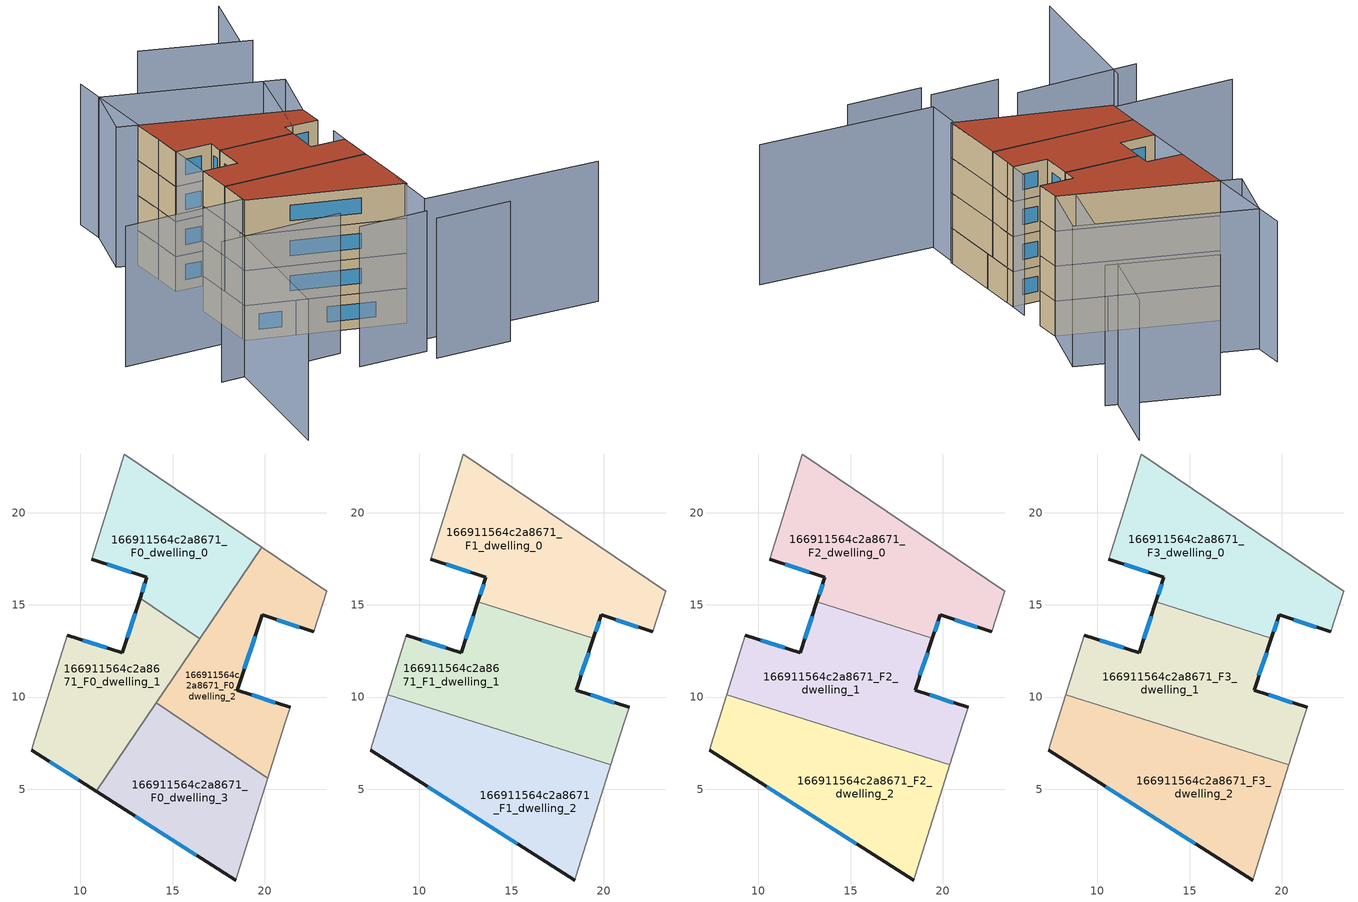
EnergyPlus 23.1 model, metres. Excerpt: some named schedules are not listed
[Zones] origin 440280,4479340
166911564c2a8671_F0_dwelling_0
 floor ground (EU_floor_Construction): 19.84,18.13 16.48,13.17 13.24,15.37 13.6,16.49 10.61,17.48 11.46,20.17 12.38,23.18 z0
 wall outside (EU_wall_Construction): 10.61,17.48 13.6,16.49 13.24,15.37 z0:3
 wall adiabatic (EU_wall_Construction): 19.84,18.13 12.38,23.18 11.46,20.17 10.61,17.48 z0:3
 wall to 166911564c2a8671_F0_dwelling_2 (EU_wall_Construction): 16.48,13.17 19.84,18.13 z0:3
 wall to 166911564c2a8671_F0_dwelling_1 (EU_wall_Construction): 13.24,15.37 16.48,13.17 z0:3
 window (EU_Window_Construction): 13.5,16.17 13.34,15.68 / 11.45,17.2 12.76,16.77 z0.84:2.16
166911564c2a8671_F0_dwelling_1
 floor ground (EU_floor_Construction): 16.48,13.17 10.87,4.88 7.36,7.11 7.43,7.37 9.3,13.36 12.27,12.39 13.24,15.37 z0
 wall outside (EU_wall_Construction): 13.24,15.37 12.27,12.39 9.3,13.36 / 7.36,7.11 10.87,4.88 z0:3
 wall adiabatic (EU_wall_Construction): 9.3,13.36 7.43,7.37 7.36,7.11 z0:3
 wall to 166911564c2a8671_F0_dwelling_3 (EU_wall_Construction): 10.87,4.88 14.12,9.68 z0:3
 wall to 166911564c2a8671_F0_dwelling_2 (EU_wall_Construction): 14.12,9.68 16.48,13.17 z0:3
 window (EU_Window_Construction): 12.97,14.53 12.54,13.23 / 8.34,6.49 9.88,5.51 / 11.43,12.66 10.13,13.09 z0.84:2.16
166911564c2a8671_F0_dwelling_2
 floor ground (EU_floor_Construction): 23.37,15.75 22.66,13.53 19.86,14.45 18.5,10.38 21.37,9.43 21.1,8.56 20.16,5.59 14.11,9.68 19.84,18.13 z0
 wall outside (EU_wall_Construction): 21.37,9.43 18.5,10.38 19.86,14.45 22.66,13.53 z0:3
 wall adiabatic (EU_wall_Construction): 20.16,5.59 21.1,8.56 21.37,9.43 / 22.66,13.53 23.37,15.75 19.84,18.13 z0:3
 wall to 166911564c2a8671_F0_dwelling_3 (EU_wall_Construction): 14.11,9.68 20.16,5.59 z0:3
 window (EU_Window_Construction): 20.65,14.19 21.88,13.79 / 18.88,11.52 19.48,13.31 / 20.57,9.7 19.31,10.11 z0.84:2.16
166911564c2a8671_F0_dwelling_3
 floor ground (EU_floor_Construction): 20.16,5.59 18.51,0.34 18.42,0.08 10.87,4.88 14.11,9.68 z0
 wall outside (EU_wall_Construction): 10.87,4.88 18.42,0.08 z0:3
 wall adiabatic (EU_wall_Construction): 18.42,0.08 18.51,0.34 20.16,5.59 z0:3
 window (EU_Window_Construction): 12.99,3.53 16.3,1.43 z0.84:2.16
166911564c2a8671_F1_dwelling_0
 floor to 166911564c2a8671_F0_dwelling_0 (EU_floor_Construction): 19.84,18.13 17.01,13.96 13.84,14.96 13.24,15.37 13.6,16.49 10.61,17.48 11.46,20.17 12.38,23.18 z3
 floor to 166911564c2a8671_F0_dwelling_2 (EU_floor_Construction): 23.37,15.75 22.66,13.53 19.86,14.45 19.44,13.19 17.01,13.96 19.84,18.13 z3
 floor to 166911564c2a8671_F0_dwelling_1 (EU_floor_Construction): 13.84,14.96 13.17,15.17 13.24,15.37 z3
 wall outside (EU_wall_Construction): 19.44,13.19 19.86,14.45 22.66,13.53 / 10.61,17.48 13.6,16.49 13.17,15.17 z3:6
 wall adiabatic (EU_wall_Construction): 22.66,13.53 23.37,15.75 12.38,23.18 11.46,20.17 10.61,17.48 z3:6
 wall to 166911564c2a8671_F1_dwelling_1 (EU_wall_Construction): 13.17,15.17 19.44,13.19 z3:6
 window (EU_Window_Construction): 20.65,14.19 21.88,13.79 / 19.56,13.55 19.74,14.1 / 13.48,16.12 13.3,15.54 / 11.45,17.2 12.76,16.77 z3.84:5.16
166911564c2a8671_F1_dwelling_1
 floor to 166911564c2a8671_F0_dwelling_1 (EU_floor_Construction): 16.48,13.17 13.34,8.54 8.29,10.13 9.3,13.36 12.27,12.39 13.17,15.17 13.84,14.96 z3
 floor to 166911564c2a8671_F0_dwelling_0 (EU_floor_Construction): 17.01,13.96 16.48,13.17 13.84,14.96 z3
 floor to 166911564c2a8671_F0_dwelling_3 (EU_floor_Construction): 17.94,7.09 13.34,8.54 14.12,9.68 z3
 floor to 166911564c2a8671_F0_dwelling_2 (EU_floor_Construction): 19.44,13.19 18.5,10.38 21.37,9.43 21.1,8.56 20.39,6.32 17.94,7.09 14.12,9.68 17.01,13.96 z3
 wall outside (EU_wall_Construction): 21.37,9.43 18.5,10.38 19.44,13.19 / 13.17,15.17 12.27,12.39 9.3,13.36 z3:6
 wall adiabatic (EU_wall_Construction): 20.39,6.32 21.1,8.56 21.37,9.43 / 9.3,13.36 8.29,10.13 z3:6
 wall to 166911564c2a8671_F1_dwelling_2 (EU_wall_Construction): 8.29,10.13 20.39,6.32 z3:6
 window (EU_Window_Construction): 18.76,11.17 19.18,12.4 / 20.57,9.7 19.31,10.11 / 11.43,12.66 10.13,13.09 / 12.92,14.39 12.52,13.17 z3.84:5.16
166911564c2a8671_F1_dwelling_2
 floor to 166911564c2a8671_F0_dwelling_2 (EU_floor_Construction): 20.39,6.32 20.16,5.59 17.94,7.09 z3
 floor to 166911564c2a8671_F0_dwelling_3 (EU_floor_Construction): 17.94,7.09 20.16,5.59 18.51,0.34 18.42,0.08 10.87,4.88 13.34,8.54 z3
 floor to 166911564c2a8671_F0_dwelling_1 (EU_floor_Construction): 13.34,8.54 10.87,4.88 7.36,7.11 7.43,7.37 8.29,10.13 z3
 wall outside (EU_wall_Construction): 7.36,7.11 18.42,0.08 z3:6
 wall adiabatic (EU_wall_Construction): 18.42,0.08 18.51,0.34 20.39,6.32 / 8.29,10.13 7.43,7.37 7.36,7.11 z3:6
 window (EU_Window_Construction): 10.46,5.14 15.31,2.05 z3.84:5.16
166911564c2a8671_F2_dwelling_0
 floor to 166911564c2a8671_F1_dwelling_0 (EU_floor_Construction): 23.37,15.75 22.66,13.53 19.86,14.45 19.44,13.19 13.17,15.17 13.6,16.49 10.61,17.48 11.46,20.17 12.38,23.18 z6
 wall outside (EU_wall_Construction): 19.44,13.19 19.86,14.45 22.66,13.53 / 10.61,17.48 13.6,16.49 13.17,15.17 z6:9
 wall adiabatic (EU_wall_Construction): 22.66,13.53 23.37,15.75 12.38,23.18 11.46,20.17 10.61,17.48 z6:9
 wall to 166911564c2a8671_F2_dwelling_1 (EU_wall_Construction): 13.17,15.17 19.44,13.19 z6:9
 window (EU_Window_Construction): 20.65,14.19 21.88,13.79 / 19.56,13.55 19.74,14.1 / 13.48,16.12 13.3,15.54 / 11.45,17.2 12.76,16.77 z6.84:8.16
166911564c2a8671_F2_dwelling_1
 floor to 166911564c2a8671_F1_dwelling_1 (EU_floor_Construction): 19.44,13.19 18.5,10.38 21.37,9.43 21.1,8.56 20.39,6.32 8.29,10.13 9.3,13.36 12.27,12.39 13.17,15.17 z6
 wall outside (EU_wall_Construction): 21.37,9.43 18.5,10.38 19.44,13.19 / 13.17,15.17 12.27,12.39 9.3,13.36 z6:9
 wall adiabatic (EU_wall_Construction): 20.39,6.32 21.1,8.56 21.37,9.43 / 9.3,13.36 8.29,10.13 z6:9
 wall to 166911564c2a8671_F2_dwelling_2 (EU_wall_Construction): 8.29,10.13 20.39,6.32 z6:9
 window (EU_Window_Construction): 18.76,11.17 19.18,12.4 / 20.57,9.7 19.31,10.11 / 11.43,12.66 10.13,13.09 / 12.92,14.39 12.52,13.17 z6.84:8.16
166911564c2a8671_F2_dwelling_2
 floor to 166911564c2a8671_F1_dwelling_2 (EU_floor_Construction): 20.39,6.32 18.51,0.34 18.42,0.08 7.36,7.11 7.43,7.37 8.29,10.13 z6
 wall outside (EU_wall_Construction): 7.36,7.11 18.42,0.08 z6:9
 wall adiabatic (EU_wall_Construction): 18.42,0.08 18.51,0.34 20.39,6.32 / 8.29,10.13 7.43,7.37 7.36,7.11 z6:9
 window (EU_Window_Construction): 10.46,5.14 15.31,2.05 z6.84:8.16
166911564c2a8671_F3_dwelling_0
 floor to 166911564c2a8671_F2_dwelling_0 (EU_floor_Construction): 23.37,15.75 22.66,13.53 19.86,14.45 19.44,13.19 13.17,15.17 13.6,16.49 10.61,17.48 11.46,20.17 12.38,23.18 z9
 wall outside (EU_wall_Construction): 19.44,13.19 19.86,14.45 22.66,13.53 / 10.61,17.48 13.6,16.49 13.17,15.17 z9:12
 wall adiabatic (EU_wall_Construction): 22.66,13.53 23.37,15.75 12.38,23.18 11.46,20.17 10.61,17.48 z9:12
 wall to 166911564c2a8671_F3_dwelling_1 (EU_wall_Construction): 13.17,15.17 19.44,13.19 z9:12
 window (EU_Window_Construction): 20.65,14.19 21.88,13.79 / 19.56,13.55 19.74,14.1 / 13.48,16.12 13.3,15.54 / 11.45,17.2 12.76,16.77 z9.84:11.16
 roof outside (EU_roof_Construction): 22.66,13.53 23.37,15.75 12.38,23.18 11.46,20.17 10.61,17.48 13.6,16.49 13.17,15.17 19.44,13.19 19.86,14.45 z12
166911564c2a8671_F3_dwelling_1
 floor to 166911564c2a8671_F2_dwelling_1 (EU_floor_Construction): 19.44,13.19 18.5,10.38 21.37,9.43 21.1,8.56 20.39,6.32 8.29,10.13 9.3,13.36 12.27,12.39 13.17,15.17 z9
 wall outside (EU_wall_Construction): 21.37,9.43 18.5,10.38 19.44,13.19 / 13.17,15.17 12.27,12.39 9.3,13.36 z9:12
 wall adiabatic (EU_wall_Construction): 20.39,6.32 21.1,8.56 21.37,9.43 / 9.3,13.36 8.29,10.13 z9:12
 wall to 166911564c2a8671_F3_dwelling_2 (EU_wall_Construction): 8.29,10.13 20.39,6.32 z9:12
 window (EU_Window_Construction): 18.76,11.17 19.18,12.4 / 20.57,9.7 19.31,10.11 / 11.43,12.66 10.13,13.09 / 12.92,14.39 12.52,13.17 z9.84:11.16
 roof outside (EU_roof_Construction): 20.39,6.32 21.1,8.56 21.37,9.43 18.5,10.38 19.44,13.19 13.17,15.17 12.27,12.39 9.3,13.36 8.29,10.13 z12
166911564c2a8671_F3_dwelling_2
 floor to 166911564c2a8671_F2_dwelling_2 (EU_floor_Construction): 20.39,6.32 18.51,0.34 18.42,0.08 7.36,7.11 7.43,7.37 8.29,10.13 z9
 wall outside (EU_wall_Construction): 7.36,7.11 18.42,0.08 z9:12
 wall adiabatic (EU_wall_Construction): 18.42,0.08 18.51,0.34 20.39,6.32 / 8.29,10.13 7.43,7.37 7.36,7.11 z9:12
 window (EU_Window_Construction): 10.46,5.14 15.31,2.05 z9.84:11.16
 roof outside (EU_roof_Construction): 18.51,0.34 20.39,6.32 8.29,10.13 7.43,7.37 7.36,7.11 18.42,0.08 z12
shading: 15.09,-6.23 21.41,-8.19 / 9.77,-2.93 15.56,-4.72 / 31.77,-8 17.15,-3.01 / 17.15,-3.01 21.99,11.19 / 0.23,2.97 10.61,-0.06 / 2.59,3.18 -3.38,-9.63 / 20.35,14.06 25.22,21.71 / 15.1,31.82 7.44,7.36 / 7.44,7.36 -2.68,10.53 / 29.77,28.45 33.58,34.24 / 30.5,27.73 22.83,32.91 / 14.25,29.08 26.7,20.72 / 26.7,20.72 23.37,15.75 / 23.37,15.75 10.91,24.11 / 10.91,24.11 14.25,29.08 z0:12
[Building]
EU S2 Campaign: North Axis=0; Terrain=City; Solar Distribution=FullExterior
[Site:Location]
Madrid: Latitude=40.5; Longitude=-3.5; Time Zone=1; Elevation=609
[SizingPeriod:WeatherFileDays]
AnnualSizingPeriod: Begin Month=1; Begin Day of Month=1; End Month=12; End Day of Month=31; Day of Week for Start Day=Monday; Use Weather File Daylight Saving Period=No; Use Weather File Rain and Snow Indicators=No
[MATERIAL]
EU_InternalMass_Material: Roughness=MediumRough; Thickness=0.1; Conductivity=1; Density=1800; Specific Heat=900; Thermal Absorptance=0.9; Solar Absorptance=0.7; Visible Absorptance=0.7
[MATERIAL:NOMASS] Roughness=MediumRough; Thermal Absorptance=0.9; Solar Absorptance=0.7; Visible Absorptance=0.7
Name | Thermal Resistance
EU_wall_NoMass; EU_roof_NoMass | 2.16768
EU_floor_NoMass | 1.14339
[WINDOWMATERIAL:SIMPLEGLAZINGSYSTEM]
EU_Window_SimpleGlazing: UFactor=3.23888; Solar Heat Gain Coefficient=0.85; Visible Transmittance=0.85
[CONSTRUCTION]
EU_wall_Construction: EU_wall_NoMass
EU_roof_Construction: EU_roof_NoMass
EU_floor_Construction: EU_floor_NoMass
EU_InternalMass_Construction: EU_InternalMass_Material
EU_Window_Construction: EU_Window_SimpleGlazing
[ZONE] Type=1; Multiplier=1; Ceiling Height=autocalculate; Floor Area=autocalculate; Part of Total Floor Area=Yes
Name | Volume
166911564c2a8671_F0_dwelling_0 | 138.488
166911564c2a8671_F1_dwelling_0; 166911564c2a8671_F2_dwelling_0; 166911564c2a8671_F3_dwelling_0 | 184.643
166911564c2a8671_F0_dwelling_1; 166911564c2a8671_F0_dwelling_2 | 138.491
166911564c2a8671_F1_dwelling_1; 166911564c2a8671_F2_dwelling_1; 166911564c2a8671_F3_dwelling_1 | 184.651
166911564c2a8671_F1_dwelling_2; 166911564c2a8671_F2_dwelling_2; 166911564c2a8671_F3_dwelling_2 | 184.635
166911564c2a8671_F0_dwelling_3 | 138.479
[INTERNALMASS] Construction=EU_InternalMass_Construction
Name | Zone or ZoneList | Surface Area
166911564c2a8671_F0_dwelling_0_EU_InternalMass | 166911564c2a8671_F0_dwelling_0 | 46.1604
166911564c2a8671_F0_dwelling_1_EU_InternalMass | 166911564c2a8671_F0_dwelling_1 | 46.1648
166911564c2a8671_F0_dwelling_2_EU_InternalMass | 166911564c2a8671_F0_dwelling_2 | 46.1646
166911564c2a8671_F0_dwelling_3_EU_InternalMass | 166911564c2a8671_F0_dwelling_3 | 46.1612
166911564c2a8671_F1_dwelling_0_EU_InternalMass | 166911564c2a8671_F1_dwelling_0 | 61.5475
166911564c2a8671_F1_dwelling_1_EU_InternalMass | 166911564c2a8671_F1_dwelling_1 | 61.5502
166911564c2a8671_F1_dwelling_2_EU_InternalMass | 166911564c2a8671_F1_dwelling_2 | 61.5451
166911564c2a8671_F2_dwelling_0_EU_InternalMass | 166911564c2a8671_F2_dwelling_0 | 61.5475
166911564c2a8671_F2_dwelling_1_EU_InternalMass | 166911564c2a8671_F2_dwelling_1 | 61.5502
166911564c2a8671_F2_dwelling_2_EU_InternalMass | 166911564c2a8671_F2_dwelling_2 | 61.5451
166911564c2a8671_F3_dwelling_0_EU_InternalMass | 166911564c2a8671_F3_dwelling_0 | 61.5475
166911564c2a8671_F3_dwelling_1_EU_InternalMass | 166911564c2a8671_F3_dwelling_1 | 61.5502
166911564c2a8671_F3_dwelling_2_EU_InternalMass | 166911564c2a8671_F3_dwelling_2 | 61.5451
[OTHEREQUIPMENT] Fuel Type=Electricity; Design Level Calculation Method=Watts/Area; Power per Zone Floor Area=1; Fraction Latent=0; Fraction Radiant=0; Fraction Lost=0; Carbon Dioxide Generation Rate=0; EndUse Subcategory=EU_Step8_InternalGains
Name | Zone or ZoneList or Space or SpaceList | Schedule
EU_Step8_InternalGain_166911564c2a8671_F0_dwelling_0_f000 | 166911564c2a8671_F0_dwelling_0 | EU_Step8_GainSchedule_166911564c2a8671_F0_dwelling_0_f000
EU_Step8_InternalGain_166911564c2a8671_F0_dwelling_1_f000 | 166911564c2a8671_F0_dwelling_1 | EU_Step8_GainSchedule_166911564c2a8671_F0_dwelling_1_f000
EU_Step8_InternalGain_166911564c2a8671_F0_dwelling_2_f000 | 166911564c2a8671_F0_dwelling_2 | EU_Step8_GainSchedule_166911564c2a8671_F0_dwelling_2_f000
EU_Step8_InternalGain_166911564c2a8671_F0_dwelling_3_f000 | 166911564c2a8671_F0_dwelling_3 | EU_Step8_GainSchedule_166911564c2a8671_F0_dwelling_3_f000
EU_Step8_InternalGain_166911564c2a8671_F1_dwelling_0_f000 | 166911564c2a8671_F1_dwelling_0 | EU_Step8_GainSchedule_166911564c2a8671_F1_dwelling_0_f000
EU_Step8_InternalGain_166911564c2a8671_F1_dwelling_1_f000 | 166911564c2a8671_F1_dwelling_1 | EU_Step8_GainSchedule_166911564c2a8671_F1_dwelling_1_f000
EU_Step8_InternalGain_166911564c2a8671_F1_dwelling_2_f000 | 166911564c2a8671_F1_dwelling_2 | EU_Step8_GainSchedule_166911564c2a8671_F1_dwelling_2_f000
EU_Step8_InternalGain_166911564c2a8671_F2_dwelling_0_f000 | 166911564c2a8671_F2_dwelling_0 | EU_Step8_GainSchedule_166911564c2a8671_F2_dwelling_0_f000
EU_Step8_InternalGain_166911564c2a8671_F2_dwelling_1_f000 | 166911564c2a8671_F2_dwelling_1 | EU_Step8_GainSchedule_166911564c2a8671_F2_dwelling_1_f000
EU_Step8_InternalGain_166911564c2a8671_F2_dwelling_2_f000 | 166911564c2a8671_F2_dwelling_2 | EU_Step8_GainSchedule_166911564c2a8671_F2_dwelling_2_f000
EU_Step8_InternalGain_166911564c2a8671_F3_dwelling_0_f000 | 166911564c2a8671_F3_dwelling_0 | EU_Step8_GainSchedule_166911564c2a8671_F3_dwelling_0_f000
EU_Step8_InternalGain_166911564c2a8671_F3_dwelling_1_f000 | 166911564c2a8671_F3_dwelling_1 | EU_Step8_GainSchedule_166911564c2a8671_F3_dwelling_1_f000
EU_Step8_InternalGain_166911564c2a8671_F3_dwelling_2_f000 | 166911564c2a8671_F3_dwelling_2 | EU_Step8_GainSchedule_166911564c2a8671_F3_dwelling_2_f000
[ZONEVENTILATION:DESIGNFLOWRATE] Schedule=EU_AlwaysOn; Design Flow Rate Calculation Method=AirChanges/Hour; Air Changes per Hour=0.480546; Ventilation Type=Natural; Fan Pressure Rise=0; Fan Total Efficiency=1; Constant Term Coefficient=1; Temperature Term Coefficient=0; Velocity Term Coefficient=0; Velocity Squared Term Coefficient=0; Minimum Indoor Temperature=-100; Maximum Indoor Temperature=100; Delta Temperature=-100; Minimum Outdoor Temperature=-100; Maximum Outdoor Temperature=100; Maximum Wind Speed=40
Name | Zone or ZoneList or Space or SpaceList
EU_ConstantAir_166911564c2a8671_F0_dwelling_0 | 166911564c2a8671_F0_dwelling_0
EU_ConstantAir_166911564c2a8671_F0_dwelling_1 | 166911564c2a8671_F0_dwelling_1
EU_ConstantAir_166911564c2a8671_F0_dwelling_2 | 166911564c2a8671_F0_dwelling_2
EU_ConstantAir_166911564c2a8671_F0_dwelling_3 | 166911564c2a8671_F0_dwelling_3
EU_ConstantAir_166911564c2a8671_F1_dwelling_0 | 166911564c2a8671_F1_dwelling_0
EU_ConstantAir_166911564c2a8671_F1_dwelling_1 | 166911564c2a8671_F1_dwelling_1
EU_ConstantAir_166911564c2a8671_F1_dwelling_2 | 166911564c2a8671_F1_dwelling_2
EU_ConstantAir_166911564c2a8671_F2_dwelling_0 | 166911564c2a8671_F2_dwelling_0
EU_ConstantAir_166911564c2a8671_F2_dwelling_1 | 166911564c2a8671_F2_dwelling_1
EU_ConstantAir_166911564c2a8671_F2_dwelling_2 | 166911564c2a8671_F2_dwelling_2
EU_ConstantAir_166911564c2a8671_F3_dwelling_0 | 166911564c2a8671_F3_dwelling_0
EU_ConstantAir_166911564c2a8671_F3_dwelling_1 | 166911564c2a8671_F3_dwelling_1
EU_ConstantAir_166911564c2a8671_F3_dwelling_2 | 166911564c2a8671_F3_dwelling_2
[HVACTEMPLATE:THERMOSTAT] Constant Heating Setpoint=20; Constant Cooling Setpoint=50
EU_HeatOnly_166911564c2a8671_F0_dwelling_0; EU_HeatOnly_166911564c2a8671_F0_dwelling_1; EU_HeatOnly_166911564c2a8671_F0_dwelling_2; EU_HeatOnly_166911564c2a8671_F0_dwelling_3; EU_HeatOnly_166911564c2a8671_F1_dwelling_0; EU_HeatOnly_166911564c2a8671_F1_dwelling_1; EU_HeatOnly_166911564c2a8671_F1_dwelling_2; EU_HeatOnly_166911564c2a8671_F2_dwelling_0; EU_HeatOnly_166911564c2a8671_F2_dwelling_1; EU_HeatOnly_166911564c2a8671_F2_dwelling_2; EU_HeatOnly_166911564c2a8671_F3_dwelling_0; EU_HeatOnly_166911564c2a8671_F3_dwelling_1; EU_HeatOnly_166911564c2a8671_F3_dwelling_2
[HVACTEMPLATE:ZONE:IDEALLOADSAIRSYSTEM] System Availability Schedule=EU_AlwaysOn; Maximum Heating Supply Air Temperature=50; Minimum Cooling Supply Air Temperature=13; Maximum Heating Supply Air Humidity Ratio=0.0156; Minimum Cooling Supply Air Humidity Ratio=0.0077; Heating Limit=NoLimit; Cooling Limit=NoLimit; Heating Availability Schedule=EU_AlwaysOn; Cooling Availability Schedule=EU_CoolingOff; Dehumidification Control Type=ConstantSensibleHeatRatio; Cooling Sensible Heat Ratio=0.7; Dehumidification Setpoint=60; Humidification Control Type=None; Humidification Setpoint=30; Outdoor Air Method=None; Outdoor Air Flow Rate per Person=0.00944; Outdoor Air Flow Rate per Zone Floor Area=0; Outdoor Air Flow Rate per Zone=0; Demand Controlled Ventilation Type=None; Outdoor Air Economizer Type=NoEconomizer; Heat Recovery Type=None; Sensible Heat Recovery Effectiveness=0.7; Latent Heat Recovery Effectiveness=0.65
Name | Template Thermostat
166911564c2a8671_F0_dwelling_0 | EU_HeatOnly_166911564c2a8671_F0_dwelling_0
166911564c2a8671_F0_dwelling_1 | EU_HeatOnly_166911564c2a8671_F0_dwelling_1
166911564c2a8671_F0_dwelling_2 | EU_HeatOnly_166911564c2a8671_F0_dwelling_2
166911564c2a8671_F0_dwelling_3 | EU_HeatOnly_166911564c2a8671_F0_dwelling_3
166911564c2a8671_F1_dwelling_0 | EU_HeatOnly_166911564c2a8671_F1_dwelling_0
166911564c2a8671_F1_dwelling_1 | EU_HeatOnly_166911564c2a8671_F1_dwelling_1
166911564c2a8671_F1_dwelling_2 | EU_HeatOnly_166911564c2a8671_F1_dwelling_2
166911564c2a8671_F2_dwelling_0 | EU_HeatOnly_166911564c2a8671_F2_dwelling_0
166911564c2a8671_F2_dwelling_1 | EU_HeatOnly_166911564c2a8671_F2_dwelling_1
166911564c2a8671_F2_dwelling_2 | EU_HeatOnly_166911564c2a8671_F2_dwelling_2
166911564c2a8671_F3_dwelling_0 | EU_HeatOnly_166911564c2a8671_F3_dwelling_0
166911564c2a8671_F3_dwelling_1 | EU_HeatOnly_166911564c2a8671_F3_dwelling_1
166911564c2a8671_F3_dwelling_2 | EU_HeatOnly_166911564c2a8671_F3_dwelling_2
